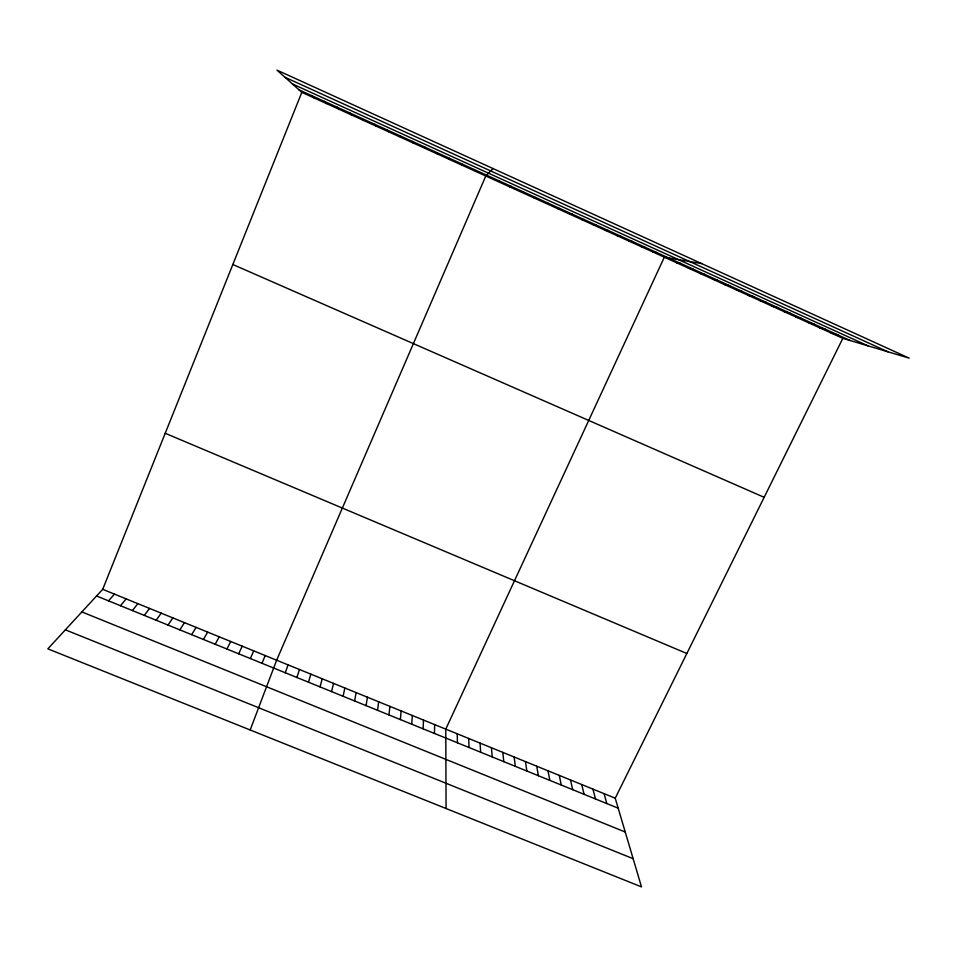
<?xml version="1.0" encoding="UTF-8"?>
<svg xmlns="http://www.w3.org/2000/svg" width="957" height="957" viewBox="0 0 957 957"><rect width="100%" height="100%" fill="white"/><g stroke="black" fill="none" stroke-linecap="round" stroke-linejoin="round"><path stroke-width="1.44" d="M434.478 733.445L434.634 724.605M423.138 728.839L423.484 720.059M411.761 724.21L412.311 715.501M400.373 719.58L401.127 710.943M449.443 159.46L449.551 158.324M388.961 714.939L389.906 706.374M377.537 710.285L378.673 701.792M366.076 705.62L367.416 697.21M354.604 700.955L356.148 692.617M343.108 696.277L344.855 688.011M331.589 691.588L333.538 683.394M320.045 686.899L322.198 678.776M308.489 682.197L310.834 674.147M296.897 677.484L299.457 669.505M461.585 164.987L461.92 163.946M285.294 672.759L288.057 664.864M250.184 729.976L276.633 660.21L485.797 175.992L493.011 168.552M842.842 338.335L615.231 798.198L641.489 886.888L47.85 648.846L102.698 589.321L301.814 92.339L276.932 70.112L909.15 358.133L842.842 338.335L301.814 92.339M262.015 663.297L265.185 655.545M250.339 658.548L253.725 650.868M238.652 653.787L242.229 646.19M226.929 649.013L230.721 641.501M215.193 644.24L219.201 636.8M203.434 639.455L207.645 632.098M191.651 634.67L196.077 627.373M473.703 170.49L474.265 169.556M179.844 629.862L184.474 622.648M168.013 625.053L172.858 617.923M156.158 620.232L161.219 613.174M144.292 615.399L149.567 608.425M132.389 610.566L137.88 603.664M120.474 605.709L126.18 598.891M108.536 600.852L114.445 594.118M497.867 181.483L498.896 180.765M509.914 186.962L511.17 186.34M521.924 192.417L523.419 191.914M533.922 197.872L535.645 197.477M545.897 203.327L547.835 203.016M557.847 208.758L560.012 208.554M569.774 214.177L572.166 214.081M581.677 219.584L584.284 219.596M593.555 224.991L596.39 225.098M605.41 230.374L608.461 230.589M617.241 235.757L620.519 236.068M629.048 241.128L632.541 241.547M640.831 246.487L644.551 247.002M652.59 251.835L656.526 252.445M701.625 263.594L664.337 257.17L445.771 729.138L446.07 808.521M676.408 262.661L680.774 263.474M688.454 268.139L693.035 269.061M700.464 273.606L705.285 274.623M712.463 279.061L717.499 280.174M724.437 284.504L729.689 285.724M736.388 289.935L741.854 291.251M748.314 295.354L753.996 296.778M760.217 300.761L766.114 302.292M772.084 306.168L778.208 307.783M783.939 311.551L790.267 313.274M795.769 316.934L802.313 318.753M807.576 322.306L814.335 324.22M819.359 327.653L826.322 329.675M831.107 333L838.296 335.117M65.375 629.826L633.139 858.692M81.871 611.93L625.244 832.016M102.698 589.321L615.231 798.198M96.561 595.984L618.186 808.187M165.226 433.282L686.851 653.499M232.838 264.503L764.164 497.317M284.947 77.266L887.905 351.793M292.435 83.965L867.951 345.836M299.062 89.874L850.235 340.548M311.743 95.652L314.255 97.997M324.399 101.406L326.672 103.643M337.031 107.148L339.053 109.277M349.64 112.878L351.422 114.888M362.213 118.596L363.756 120.498M374.773 124.314L376.077 126.109M387.298 130.008L388.363 131.695M399.799 135.691L400.624 137.27M412.276 141.361L412.874 142.832M604.082 793.652L606.846 803.569M424.729 147.031L425.087 148.383M592.909 789.106L595.493 798.951M581.724 784.549L584.105 794.322M570.504 779.979L572.705 789.681M559.271 775.397L561.269 785.027M548.014 770.816L549.832 780.374M536.745 766.21L538.36 775.708M525.453 761.616L526.864 771.031M514.124 756.999L515.356 766.354M502.784 752.381L503.813 761.652M437.146 152.677L437.277 153.933M491.431 747.752L492.257 756.951M480.043 743.111L480.677 752.25M468.643 738.457L469.074 747.525M457.219 733.804L457.446 742.799"/></g></svg>
